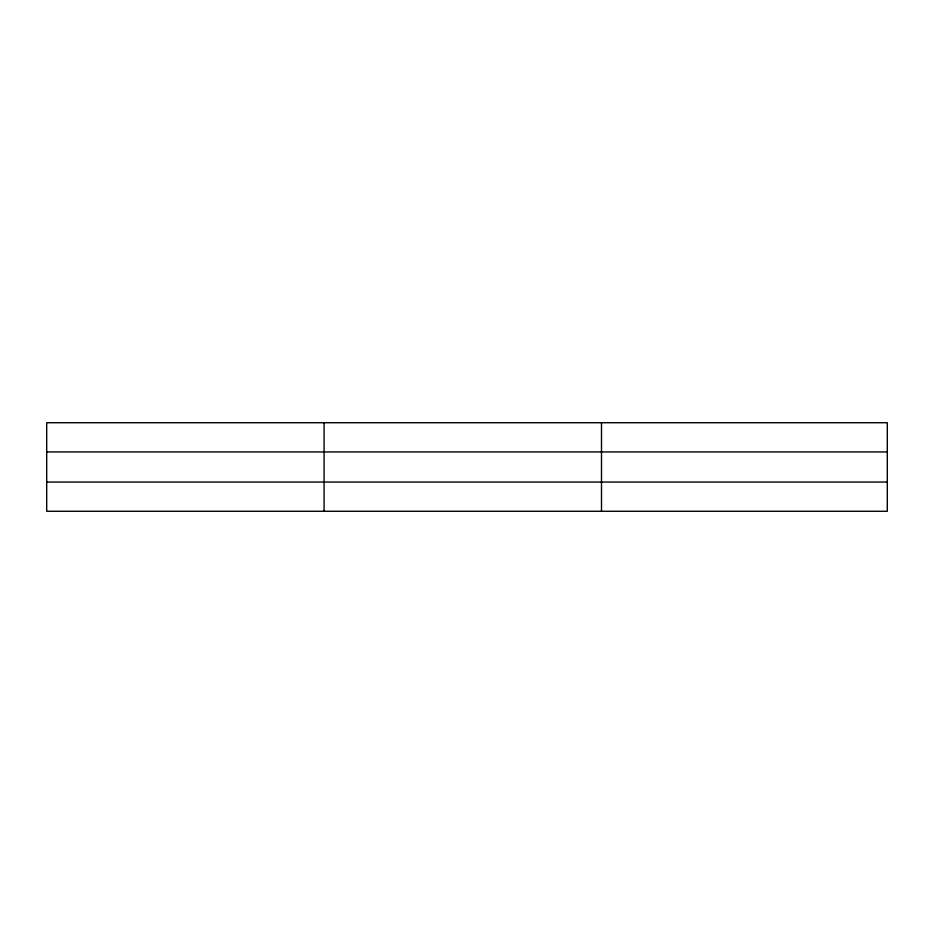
<?xml version="1.0" encoding="UTF-8"?>
<svg xmlns="http://www.w3.org/2000/svg" width="934" height="934" viewBox="0 0 934 934"><rect width="100%" height="100%" fill="white"/><g stroke="black" fill="none" stroke-linecap="round" stroke-linejoin="round"><path stroke-width="1.4" d="M324.098 511.272L324.098 422.728M601.496 511.272L601.496 422.728M887.3 451.951L887.3 422.728L46.7 422.728L46.7 511.272L887.3 511.272L887.3 451.951L46.7 451.951M46.7 482.049L887.3 482.049"/></g></svg>
